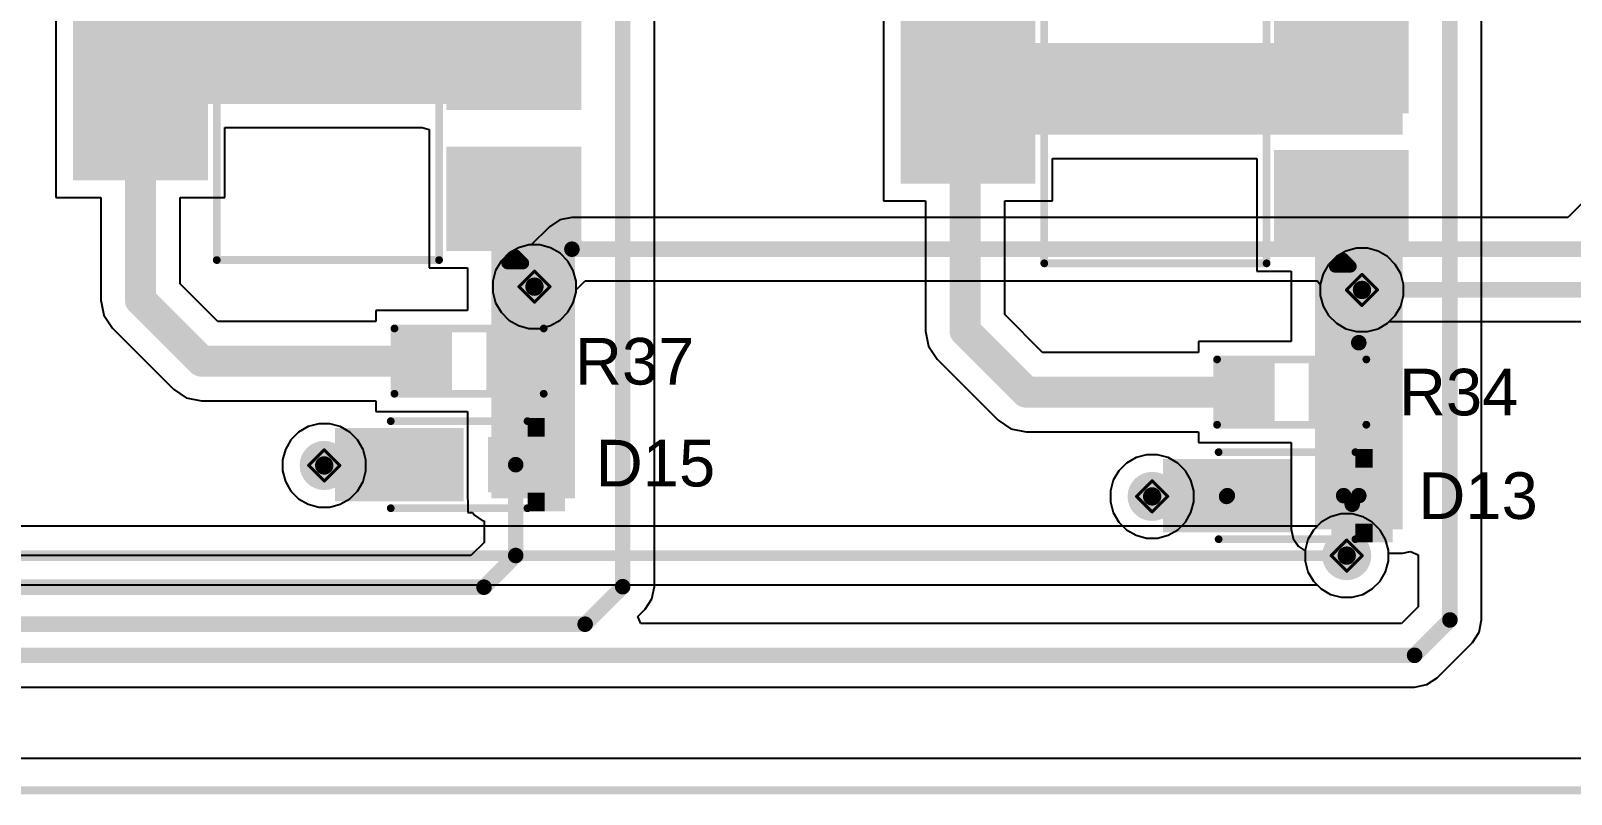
# Model space of a CAD drawing. Header units: inches. Extents: x -17.5 to 14.7, y -6.2 to 5.9.
# Drawn here: x 1.29 to 2.281, y -0.183 to 0.308 of the extents above; entities that cross this region are included whole.
import ezdxf

# ---------------------------------------------------------------- set-up
doc = ezdxf.new("R2010")
doc.units = ezdxf.units.IN
doc.header["$MEASUREMENT"] = 0
for name, color, linetype in [('Board Outline', 216, 'Continuous'), ('Bottom Layer', 5, 'Continuous'), ('Bottom Solder', 6, 'Continuous'), ('Drill Drawing', 1, 'Continuous'), ('Ground Layer', 76, 'Continuous'), ('Power Layer', 16, 'Continuous'), ('Top Layer', 1, 'Continuous'), ('Top Overlay', 2, 'Continuous'), ('Top Paste', 8, 'Continuous'), ('Top Solder', 216, 'Continuous'), ('Via Holes', 16, 'Continuous')]:
    doc.layers.add(name, color=color, linetype=linetype)
doc.styles.add('Arial', font='', dxfattribs={"height": 0.2})
doc.styles.get('Arial').set_extended_font_data('Arial')

# ---------------------------------------------------------------- blocks, each defined once
blk = doc.blocks.new('SOT__223_70')
at = {"layer": 'Top Layer'}
for points in [[(-0.0748, 0.15945), (0.0748, 0.15945), (0.0748, 0.08071), (-0.0748, 0.08071)], [(-0.12008, -0.08071), (-0.06102, -0.08071), (-0.06102, -0.15945), (-0.12008, -0.15945)], [(-0.02953, -0.08071), (0.02953, -0.08071), (0.02953, -0.15945), (-0.02953, -0.15945)], [(0.06102, -0.08071), (0.12008, -0.08071), (0.12008, -0.15945), (0.06102, -0.15945)]]:
    blk.add_hatch(color=1, dxfattribs=at).paths.add_polyline_path(points)
at = {"layer": 'Top Paste'}
for points in [[(-0.0748, 0.15945), (0.0748, 0.15945), (0.0748, 0.08071), (-0.0748, 0.08071)], [(-0.12008, -0.08071), (-0.06102, -0.08071), (-0.06102, -0.15945), (-0.12008, -0.15945)], [(-0.02953, -0.08071), (0.02953, -0.08071), (0.02953, -0.15945), (-0.02953, -0.15945)], [(0.06102, -0.08071), (0.12008, -0.08071), (0.12008, -0.15945), (0.06102, -0.15945)]]:
    blk.add_hatch(color=8, dxfattribs=at).paths.add_polyline_path(points)
at = {"layer": 'Top Solder'}
for points in [[(-0.0788, 0.16345), (0.0788, 0.16345), (0.0788, 0.07671), (-0.0788, 0.07671)], [(-0.12408, -0.07671), (-0.05702, -0.07671), (-0.05702, -0.16345), (-0.12408, -0.16345)], [(-0.03353, -0.07671), (0.03353, -0.07671), (0.03353, -0.16345), (-0.03353, -0.16345)], [(0.05702, -0.07671), (0.12408, -0.07671), (0.12408, -0.16345), (0.05702, -0.16345)]]:
    blk.add_hatch(color=216, dxfattribs=at).paths.add_polyline_path(points)
at = {"layer": 'Top Overlay'}
for points in [[(-0.13, 0.071, 0.005, 0.005, 0), (-0.13, -0.072, 0.005, 0.005, 0)], [(-0.13, 0.071, 0.005, 0.005, 0), (0.13, 0.071, 0.005, 0.005, 0)], [(0.13, 0.071, 0.005, 0.005, 0), (0.13, -0.072, 0.005, 0.005, 0)], [(-0.13, -0.072, 0.005, 0.005, 0), (0.13, -0.072, 0.005, 0.005, 0)], [(-0.132, -0.116, 0.00787, 0.00787, 0), (-0.132, -0.126, 0.00787, 0.00787, 0)], [(-0.132, -0.116, 0.00787, 0.00787, 0), (-0.127, -0.121, 0.00787, 0.00787, 0)], [(-0.127, -0.121, 0.00787, 0.00787, 0), (-0.132, -0.126, 0.00787, 0.00787, 0)]]:
    blk.add_lwpolyline(points, format="xyseb", dxfattribs=at)
for points in [[(-0.13125, 0.071, 0.0025, 0.0025, 1), (-0.12875, 0.071, 0.0025, 0.0025, 1)], [(-0.13125, 0.071, 0.0025, 0.0025, 1), (-0.12875, 0.071, 0.0025, 0.0025, 1)], [(0.12875, 0.071, 0.0025, 0.0025, 1), (0.13125, 0.071, 0.0025, 0.0025, 1)], [(0.12875, 0.071, 0.0025, 0.0025, 1), (0.13125, 0.071, 0.0025, 0.0025, 1)], [(-0.13125, -0.072, 0.0025, 0.0025, 1), (-0.12875, -0.072, 0.0025, 0.0025, 1)], [(-0.13125, -0.072, 0.0025, 0.0025, 1), (-0.12875, -0.072, 0.0025, 0.0025, 1)], [(0.12875, -0.072, 0.0025, 0.0025, 1), (0.13125, -0.072, 0.0025, 0.0025, 1)], [(0.12875, -0.072, 0.0025, 0.0025, 1), (0.13125, -0.072, 0.0025, 0.0025, 1)], [(-0.13397, -0.116, 0.00394, 0.00394, 1), (-0.13003, -0.116, 0.00394, 0.00394, 1)], [(-0.13397, -0.116, 0.00394, 0.00394, 1), (-0.13003, -0.116, 0.00394, 0.00394, 1)], [(-0.12897, -0.121, 0.00394, 0.00394, 1), (-0.12503, -0.121, 0.00394, 0.00394, 1)], [(-0.12897, -0.121, 0.00394, 0.00394, 1), (-0.12503, -0.121, 0.00394, 0.00394, 1)], [(-0.13397, -0.126, 0.00394, 0.00394, 1), (-0.13003, -0.126, 0.00394, 0.00394, 1)], [(-0.13397, -0.126, 0.00394, 0.00394, 1), (-0.13003, -0.126, 0.00394, 0.00394, 1)]]:
    blk.add_lwpolyline(points, format="xyseb", close=True, dxfattribs=at)
blk = doc.blocks.new('SOT__223_73')
at = {"layer": 'Top Layer'}
for points in [[(-0.0748, 0.15945), (0.0748, 0.15945), (0.0748, 0.08071), (-0.0748, 0.08071)], [(-0.12008, -0.08071), (-0.06102, -0.08071), (-0.06102, -0.15945), (-0.12008, -0.15945)], [(-0.02953, -0.08071), (0.02953, -0.08071), (0.02953, -0.15945), (-0.02953, -0.15945)], [(0.06102, -0.08071), (0.12008, -0.08071), (0.12008, -0.15945), (0.06102, -0.15945)]]:
    blk.add_hatch(color=1, dxfattribs=at).paths.add_polyline_path(points)
at = {"layer": 'Top Paste'}
for points in [[(-0.0748, 0.15945), (0.0748, 0.15945), (0.0748, 0.08071), (-0.0748, 0.08071)], [(-0.12008, -0.08071), (-0.06102, -0.08071), (-0.06102, -0.15945), (-0.12008, -0.15945)], [(-0.02953, -0.08071), (0.02953, -0.08071), (0.02953, -0.15945), (-0.02953, -0.15945)], [(0.06102, -0.08071), (0.12008, -0.08071), (0.12008, -0.15945), (0.06102, -0.15945)]]:
    blk.add_hatch(color=8, dxfattribs=at).paths.add_polyline_path(points)
at = {"layer": 'Top Solder'}
for points in [[(-0.0788, 0.16345), (0.0788, 0.16345), (0.0788, 0.07671), (-0.0788, 0.07671)], [(-0.12408, -0.07671), (-0.05702, -0.07671), (-0.05702, -0.16345), (-0.12408, -0.16345)], [(-0.03353, -0.07671), (0.03353, -0.07671), (0.03353, -0.16345), (-0.03353, -0.16345)], [(0.05702, -0.07671), (0.12408, -0.07671), (0.12408, -0.16345), (0.05702, -0.16345)]]:
    blk.add_hatch(color=216, dxfattribs=at).paths.add_polyline_path(points)
at = {"layer": 'Top Overlay'}
for points in [[(-0.13, 0.071, 0.005, 0.005, 0), (0.13, 0.071, 0.005, 0.005, 0)], [(-0.13, 0.071, 0.005, 0.005, 0), (-0.13, -0.072, 0.005, 0.005, 0)], [(0.13, 0.071, 0.005, 0.005, 0), (0.13, -0.072, 0.005, 0.005, 0)], [(-0.13, -0.072, 0.005, 0.005, 0), (0.13, -0.072, 0.005, 0.005, 0)], [(-0.132, -0.116, 0.00787, 0.00787, 0), (-0.127, -0.121, 0.00787, 0.00787, 0)], [(-0.132, -0.116, 0.00787, 0.00787, 0), (-0.132, -0.126, 0.00787, 0.00787, 0)], [(-0.127, -0.121, 0.00787, 0.00787, 0), (-0.132, -0.126, 0.00787, 0.00787, 0)]]:
    blk.add_lwpolyline(points, format="xyseb", dxfattribs=at)
for points in [[(-0.13125, 0.071, 0.0025, 0.0025, 1), (-0.12875, 0.071, 0.0025, 0.0025, 1)], [(-0.13125, 0.071, 0.0025, 0.0025, 1), (-0.12875, 0.071, 0.0025, 0.0025, 1)], [(0.12875, 0.071, 0.0025, 0.0025, 1), (0.13125, 0.071, 0.0025, 0.0025, 1)], [(0.12875, 0.071, 0.0025, 0.0025, 1), (0.13125, 0.071, 0.0025, 0.0025, 1)], [(-0.13125, -0.072, 0.0025, 0.0025, 1), (-0.12875, -0.072, 0.0025, 0.0025, 1)], [(-0.13125, -0.072, 0.0025, 0.0025, 1), (-0.12875, -0.072, 0.0025, 0.0025, 1)], [(0.12875, -0.072, 0.0025, 0.0025, 1), (0.13125, -0.072, 0.0025, 0.0025, 1)], [(0.12875, -0.072, 0.0025, 0.0025, 1), (0.13125, -0.072, 0.0025, 0.0025, 1)], [(-0.13397, -0.116, 0.00394, 0.00394, 1), (-0.13003, -0.116, 0.00394, 0.00394, 1)], [(-0.13397, -0.116, 0.00394, 0.00394, 1), (-0.13003, -0.116, 0.00394, 0.00394, 1)], [(-0.12897, -0.121, 0.00394, 0.00394, 1), (-0.12503, -0.121, 0.00394, 0.00394, 1)], [(-0.12897, -0.121, 0.00394, 0.00394, 1), (-0.12503, -0.121, 0.00394, 0.00394, 1)], [(-0.13397, -0.126, 0.00394, 0.00394, 1), (-0.13003, -0.126, 0.00394, 0.00394, 1)], [(-0.13397, -0.126, 0.00394, 0.00394, 1), (-0.13003, -0.126, 0.00394, 0.00394, 1)]]:
    blk.add_lwpolyline(points, format="xyseb", close=True, dxfattribs=at)
blk = doc.blocks.new('R___0603_95')
at = {"layer": 'Top Layer'}
for points in [[(-0.015, 0.0175), (-0.015, -0.0175), (-0.045, -0.0175), (-0.045, 0.0175)], [(0.045, 0.0175), (0.045, -0.0175), (0.015, -0.0175), (0.015, 0.0175)]]:
    blk.add_hatch(color=1, dxfattribs=at).paths.add_polyline_path(points)
at = {"layer": 'Top Paste'}
for points in [[(-0.015, 0.0175), (-0.015, -0.0175), (-0.045, -0.0175), (-0.045, 0.0175)], [(0.045, 0.0175), (0.045, -0.0175), (0.015, -0.0175), (0.015, 0.0175)]]:
    blk.add_hatch(color=8, dxfattribs=at).paths.add_polyline_path(points)
at = {"layer": 'Top Solder'}
for points in [[(-0.011, 0.0215), (-0.011, -0.0215), (-0.049, -0.0215), (-0.049, 0.0215)], [(0.049, 0.0215), (0.049, -0.0215), (0.011, -0.0215), (0.011, 0.0215)]]:
    blk.add_hatch(color=216, dxfattribs=at).paths.add_polyline_path(points)
at = {"layer": 'Top Overlay'}
for points in [[(-0.048, 0.021, 0.005, 0.005, 0), (0.048, 0.021, 0.005, 0.005, 0)], [(-0.048, -0.021, 0.005, 0.005, 0), (-0.048, 0.021, 0.005, 0.005, 0)], [(0.048, -0.021, 0.005, 0.005, 0), (0.048, 0.021, 0.005, 0.005, 0)], [(-0.048, -0.021, 0.005, 0.005, 0), (0.048, -0.021, 0.005, 0.005, 0)]]:
    blk.add_lwpolyline(points, format="xyseb", dxfattribs=at)
for points in [[(-0.04925, 0.021, 0.0025, 0.0025, 1), (-0.04675, 0.021, 0.0025, 0.0025, 1)], [(-0.04925, 0.021, 0.0025, 0.0025, 1), (-0.04675, 0.021, 0.0025, 0.0025, 1)], [(0.04675, 0.021, 0.0025, 0.0025, 1), (0.04925, 0.021, 0.0025, 0.0025, 1)], [(0.04675, 0.021, 0.0025, 0.0025, 1), (0.04925, 0.021, 0.0025, 0.0025, 1)], [(-0.04925, -0.021, 0.0025, 0.0025, 1), (-0.04675, -0.021, 0.0025, 0.0025, 1)], [(-0.04925, -0.021, 0.0025, 0.0025, 1), (-0.04675, -0.021, 0.0025, 0.0025, 1)], [(0.04675, -0.021, 0.0025, 0.0025, 1), (0.04925, -0.021, 0.0025, 0.0025, 1)], [(0.04675, -0.021, 0.0025, 0.0025, 1), (0.04925, -0.021, 0.0025, 0.0025, 1)]]:
    blk.add_lwpolyline(points, format="xyseb", close=True, dxfattribs=at)
blk = doc.blocks.new('R___0603_97')
at = {"layer": 'Top Layer'}
for points in [[(-0.015, 0.0175), (-0.015, -0.0175), (-0.045, -0.0175), (-0.045, 0.0175)], [(0.045, 0.0175), (0.045, -0.0175), (0.015, -0.0175), (0.015, 0.0175)]]:
    blk.add_hatch(color=1, dxfattribs=at).paths.add_polyline_path(points)
at = {"layer": 'Top Paste'}
for points in [[(-0.015, 0.0175), (-0.015, -0.0175), (-0.045, -0.0175), (-0.045, 0.0175)], [(0.045, 0.0175), (0.045, -0.0175), (0.015, -0.0175), (0.015, 0.0175)]]:
    blk.add_hatch(color=8, dxfattribs=at).paths.add_polyline_path(points)
at = {"layer": 'Top Solder'}
for points in [[(-0.011, 0.0215), (-0.011, -0.0215), (-0.049, -0.0215), (-0.049, 0.0215)], [(0.049, 0.0215), (0.049, -0.0215), (0.011, -0.0215), (0.011, 0.0215)]]:
    blk.add_hatch(color=216, dxfattribs=at).paths.add_polyline_path(points)
at = {"layer": 'Top Overlay'}
for points in [[(-0.048, -0.021, 0.005, 0.005, 0), (-0.048, 0.021, 0.005, 0.005, 0)], [(-0.048, 0.021, 0.005, 0.005, 0), (0.048, 0.021, 0.005, 0.005, 0)], [(0.048, -0.021, 0.005, 0.005, 0), (0.048, 0.021, 0.005, 0.005, 0)], [(-0.048, -0.021, 0.005, 0.005, 0), (0.048, -0.021, 0.005, 0.005, 0)]]:
    blk.add_lwpolyline(points, format="xyseb", dxfattribs=at)
for points in [[(-0.04925, 0.021, 0.0025, 0.0025, 1), (-0.04675, 0.021, 0.0025, 0.0025, 1)], [(-0.04925, 0.021, 0.0025, 0.0025, 1), (-0.04675, 0.021, 0.0025, 0.0025, 1)], [(0.04675, 0.021, 0.0025, 0.0025, 1), (0.04925, 0.021, 0.0025, 0.0025, 1)], [(0.04675, 0.021, 0.0025, 0.0025, 1), (0.04925, 0.021, 0.0025, 0.0025, 1)], [(-0.04925, -0.021, 0.0025, 0.0025, 1), (-0.04675, -0.021, 0.0025, 0.0025, 1)], [(-0.04925, -0.021, 0.0025, 0.0025, 1), (-0.04675, -0.021, 0.0025, 0.0025, 1)], [(0.04675, -0.021, 0.0025, 0.0025, 1), (0.04925, -0.021, 0.0025, 0.0025, 1)], [(0.04675, -0.021, 0.0025, 0.0025, 1), (0.04925, -0.021, 0.0025, 0.0025, 1)]]:
    blk.add_lwpolyline(points, format="xyseb", close=True, dxfattribs=at)
blk = doc.blocks.new('M____SMP_152')
at = {"layer": 'Top Layer'}
for points in [[(-0.07677, 0.02165), (0.00197, 0.02165), (0.00197, -0.02165), (-0.07677, -0.02165)], [(0.02165, 0.01575), (0.05315, 0.01575), (0.05315, -0.01575), (0.02165, -0.01575)]]:
    blk.add_hatch(color=1, dxfattribs=at).paths.add_polyline_path(points)
at = {"layer": 'Top Overlay'}
for points in [[(0.045, 0.018), (0.056, 0.018), (0.056, 0.03), (0.045, 0.03)], [(0.069, 0.03), (0.055, 0.03), (0.055, -0.03), (0.069, -0.03)], [(0.045, -0.03), (0.056, -0.03), (0.056, -0.018), (0.045, -0.018)]]:
    blk.add_hatch(color=2, dxfattribs=at).paths.add_polyline_path(points)
at = {"layer": 'Top Paste'}
for points in [[(-0.07677, 0.02165), (0.00197, 0.02165), (0.00197, -0.02165), (-0.07677, -0.02165)], [(0.02165, 0.01575), (0.05315, 0.01575), (0.05315, -0.01575), (0.02165, -0.01575)]]:
    blk.add_hatch(color=8, dxfattribs=at).paths.add_polyline_path(points)
at = {"layer": 'Top Solder'}
for points in [[(-0.07877, 0.02365), (0.00397, 0.02365), (0.00397, -0.02365), (-0.07877, -0.02365)], [(0.01965, 0.01775), (0.05515, 0.01775), (0.05515, -0.01775), (0.01965, -0.01775)]]:
    blk.add_hatch(color=216, dxfattribs=at).paths.add_polyline_path(points)
at = {"layer": 'Top Overlay'}
for points in [[(-0.043, 0.028, 0.005, 0.005, 0), (0.045, 0.028, 0.005, 0.005, 0)], [(-0.043, -0.028, 0.005, 0.005, 0), (0.045, -0.028, 0.005, 0.005, 0)]]:
    blk.add_lwpolyline(points, format="xyseb", dxfattribs=at)
for points in [[(-0.04425, 0.028, 0.0025, 0.0025, 1), (-0.04175, 0.028, 0.0025, 0.0025, 1)], [(0.04375, 0.028, 0.0025, 0.0025, 1), (0.04625, 0.028, 0.0025, 0.0025, 1)], [(-0.04425, -0.028, 0.0025, 0.0025, 1), (-0.04175, -0.028, 0.0025, 0.0025, 1)], [(0.04375, -0.028, 0.0025, 0.0025, 1), (0.04625, -0.028, 0.0025, 0.0025, 1)]]:
    blk.add_lwpolyline(points, format="xyseb", close=True, dxfattribs=at)
blk = doc.blocks.new('M____SMP_154')
at = {"layer": 'Top Layer'}
for points in [[(-0.07677, 0.02165), (0.00197, 0.02165), (0.00197, -0.02165), (-0.07677, -0.02165)], [(0.02165, 0.01575), (0.05315, 0.01575), (0.05315, -0.01575), (0.02165, -0.01575)]]:
    blk.add_hatch(color=1, dxfattribs=at).paths.add_polyline_path(points)
at = {"layer": 'Top Overlay'}
for points in [[(0.045, 0.018), (0.056, 0.018), (0.056, 0.03), (0.045, 0.03)], [(0.069, 0.03), (0.055, 0.03), (0.055, -0.03), (0.069, -0.03)], [(0.045, -0.03), (0.056, -0.03), (0.056, -0.018), (0.045, -0.018)]]:
    blk.add_hatch(color=2, dxfattribs=at).paths.add_polyline_path(points)
at = {"layer": 'Top Paste'}
for points in [[(-0.07677, 0.02165), (0.00197, 0.02165), (0.00197, -0.02165), (-0.07677, -0.02165)], [(0.02165, 0.01575), (0.05315, 0.01575), (0.05315, -0.01575), (0.02165, -0.01575)]]:
    blk.add_hatch(color=8, dxfattribs=at).paths.add_polyline_path(points)
at = {"layer": 'Top Solder'}
for points in [[(-0.07877, 0.02365), (0.00397, 0.02365), (0.00397, -0.02365), (-0.07877, -0.02365)], [(0.01965, 0.01775), (0.05515, 0.01775), (0.05515, -0.01775), (0.01965, -0.01775)]]:
    blk.add_hatch(color=216, dxfattribs=at).paths.add_polyline_path(points)
at = {"layer": 'Top Overlay'}
for points in [[(-0.043, 0.028, 0.005, 0.005, 0), (0.045, 0.028, 0.005, 0.005, 0)], [(-0.043, -0.028, 0.005, 0.005, 0), (0.045, -0.028, 0.005, 0.005, 0)]]:
    blk.add_lwpolyline(points, format="xyseb", dxfattribs=at)
for points in [[(-0.04425, 0.028, 0.0025, 0.0025, 1), (-0.04175, 0.028, 0.0025, 0.0025, 1)], [(0.04375, 0.028, 0.0025, 0.0025, 1), (0.04625, 0.028, 0.0025, 0.0025, 1)], [(-0.04425, -0.028, 0.0025, 0.0025, 1), (-0.04175, -0.028, 0.0025, 0.0025, 1)], [(0.04375, -0.028, 0.0025, 0.0025, 1), (0.04625, -0.028, 0.0025, 0.0025, 1)]]:
    blk.add_lwpolyline(points, format="xyseb", close=True, dxfattribs=at)

msp = doc.modelspace()

# ---------------------------------------------------------------- hatches: boundary and pattern name
at = {"layer": 'Bottom Layer'}
h = msp.add_hatch(color=5, dxfattribs=at)
edge = h.paths.add_edge_path()
edge.add_arc((1.614, 0.143), 0.01181, 0, 360)
h = msp.add_hatch(color=5, dxfattribs=at)
edge = h.paths.add_edge_path()
edge.add_arc((2.14627, 0.14089), 0.01181, 0, 360)
h = msp.add_hatch(color=5, dxfattribs=at)
edge = h.paths.add_edge_path()
edge.add_arc((1.47876, 0.028), 0.01181, 0, 360)
h = msp.add_hatch(color=5, dxfattribs=at)
edge = h.paths.add_edge_path()
edge.add_arc((2.01131, 0.00808), 0.01181, 0, 360)
h = msp.add_hatch(color=5, dxfattribs=at)
edge = h.paths.add_edge_path()
edge.add_arc((2.13647, -0.03), 0.01181, 0, 360)
at = {"layer": 'Bottom Solder'}
h = msp.add_hatch(color=6, dxfattribs=at)
edge = h.paths.add_edge_path()
edge.add_arc((1.614, 0.143), 0.01581, 0, 360)
h = msp.add_hatch(color=6, dxfattribs=at)
edge = h.paths.add_edge_path()
edge.add_arc((2.14627, 0.14089), 0.01581, 0, 360)
h = msp.add_hatch(color=6, dxfattribs=at)
edge = h.paths.add_edge_path()
edge.add_arc((1.47876, 0.028), 0.01581, 0, 360)
h = msp.add_hatch(color=6, dxfattribs=at)
edge = h.paths.add_edge_path()
edge.add_arc((2.01131, 0.00808), 0.01581, 0, 360)
h = msp.add_hatch(color=6, dxfattribs=at)
edge = h.paths.add_edge_path()
edge.add_arc((2.13647, -0.03), 0.01581, 0, 360)
at = {"layer": 'Ground Layer'}
h = msp.add_hatch(color=76, dxfattribs=at)
edge = h.paths.add_edge_path()
edge.add_arc((1.614, 0.143), 0.01181, 0, 360)
h = msp.add_hatch(color=76, dxfattribs=at)
edge = h.paths.add_edge_path()
edge.add_arc((2.14627, 0.14089), 0.01181, 0, 360)
h = msp.add_hatch(color=76, dxfattribs=at)
edge = h.paths.add_edge_path()
edge.add_arc((1.47876, 0.028), 0.01181, 0, 360)
h = msp.add_hatch(color=76, dxfattribs=at)
edge = h.paths.add_edge_path()
edge.add_arc((2.01131, 0.00808), 0.01181, 0, 360)
h = msp.add_hatch(color=76, dxfattribs=at)
edge = h.paths.add_edge_path()
edge.add_arc((2.13647, -0.03), 0.01181, 0, 360)
at = {"layer": 'Power Layer'}
h = msp.add_hatch(color=16, dxfattribs=at)
edge = h.paths.add_edge_path()
edge.add_arc((1.614, 0.143), 0.01181, 0, 360)
h = msp.add_hatch(color=16, dxfattribs=at)
edge = h.paths.add_edge_path()
edge.add_arc((2.14627, 0.14089), 0.01181, 0, 360)
h = msp.add_hatch(color=16, dxfattribs=at)
edge = h.paths.add_edge_path()
edge.add_arc((1.47876, 0.028), 0.01181, 0, 360)
h = msp.add_hatch(color=16, dxfattribs=at)
edge = h.paths.add_edge_path()
edge.add_arc((2.01131, 0.00808), 0.01181, 0, 360)
h = msp.add_hatch(color=16, dxfattribs=at)
edge = h.paths.add_edge_path()
edge.add_arc((2.13647, -0.03), 0.01181, 0, 360)
at = {"layer": 'Top Layer'}
for points in [[(1.36057, 0.26058), (1.6401, 0.26058), (1.6401, 0.31964), (1.36057, 0.31964)], [(1.89099, 0.24066), (2.17237, 0.24066), (2.17237, 0.29972), (1.89099, 0.29972)], [(1.58619, 0.00682), (1.6401, 0.00682), (1.6401, 0.22908), (1.58619, 0.22908)], [(2.11607, -0.01309), (2.17237, -0.01309), (2.17237, 0.22698), (2.11607, 0.22698)], [(1.52714, 0.0162), (1.52714, 0.0398), (1.47876, 0.0398), (1.47876, 0.0162)], [(2.06107, -0.00371), (2.06107, 0.01989), (2.0127, 0.01989), (2.0127, -0.00371)]]:
    msp.add_hatch(color=1, dxfattribs=at).paths.add_polyline_path(points)
h = msp.add_hatch(color=1, dxfattribs=at)
edge = h.paths.add_edge_path()
edge.add_arc((1.614, 0.143), 0.01181, 0, 360)
h = msp.add_hatch(color=1, dxfattribs=at)
edge = h.paths.add_edge_path()
edge.add_arc((2.14627, 0.14089), 0.01181, 0, 360)
h = msp.add_hatch(color=1, dxfattribs=at)
edge = h.paths.add_edge_path()
edge.add_arc((1.47876, 0.028), 0.01181, 0, 360)
h = msp.add_hatch(color=1, dxfattribs=at)
edge = h.paths.add_edge_path()
edge.add_arc((2.01131, 0.00808), 0.01181, 0, 360)
h = msp.add_hatch(color=1, dxfattribs=at)
edge = h.paths.add_edge_path()
edge.add_arc((2.13647, -0.03), 0.01181, 0, 360)
at = {"layer": 'Top Solder'}
h = msp.add_hatch(color=216, dxfattribs=at)
edge = h.paths.add_edge_path()
edge.add_arc((1.614, 0.143), 0.01581, 0, 360)
h = msp.add_hatch(color=216, dxfattribs=at)
edge = h.paths.add_edge_path()
edge.add_arc((2.14627, 0.14089), 0.01581, 0, 360)
h = msp.add_hatch(color=216, dxfattribs=at)
edge = h.paths.add_edge_path()
edge.add_arc((1.47876, 0.028), 0.01581, 0, 360)
h = msp.add_hatch(color=216, dxfattribs=at)
edge = h.paths.add_edge_path()
edge.add_arc((2.01131, 0.00808), 0.01581, 0, 360)
h = msp.add_hatch(color=216, dxfattribs=at)
edge = h.paths.add_edge_path()
edge.add_arc((2.13647, -0.03), 0.01581, 0, 360)
at = {"layer": 'Via Holes'}
h = msp.add_hatch(color=7, dxfattribs=at)
edge = h.paths.add_edge_path()
edge.add_arc((1.614, 0.143), 0.00591, 0, 360)
h = msp.add_hatch(color=7, dxfattribs=at)
edge = h.paths.add_edge_path()
edge.add_arc((2.14627, 0.14089), 0.00591, 0, 360)
h = msp.add_hatch(color=7, dxfattribs=at)
edge = h.paths.add_edge_path()
edge.add_arc((1.47876, 0.028), 0.00591, 0, 360)
h = msp.add_hatch(color=7, dxfattribs=at)
edge = h.paths.add_edge_path()
edge.add_arc((2.01131, 0.00808), 0.00591, 0, 360)
h = msp.add_hatch(color=7, dxfattribs=at)
edge = h.paths.add_edge_path()
edge.add_arc((2.13647, -0.03), 0.00591, 0, 360)

# ---------------------------------------------------------------- linework, layer by layer
at = {"layer": 'Board Outline'}
msp.add_lwpolyline([(-0.95851, -0.18095, 0.005, 0.005, 0), (3.56905, -0.18095, 0.005, 0.005, 0)], format="xyseb", dxfattribs=at)
at = {"layer": 'Bottom Layer'}
for p, q in [((2.28961, 0.19845), (2.27865, 0.18748)), ((1.62367, 0.18151), (1.61197, 0.16981)), ((1.63029, 0.18593), (1.62367, 0.18151)), ((1.62367, 0.18151), (1.62367, 0.18151)), ((1.63809, 0.18748), (1.63029, 0.18593)), ((2.27865, 0.18748), (1.63809, 0.18748)), ((1.63809, 0.18748), (1.63809, 0.18748)), ((1.61047, 0.16981), (1.60365, 0.16798)), ((1.61197, 0.16981), (1.61047, 0.16981)), ((1.59255, 0.15946), (1.58902, 0.15335)), ((1.59754, 0.16445), (1.59255, 0.15946)), ((1.60365, 0.16798), (1.59754, 0.16445)), ((1.58902, 0.15335), (1.58719, 0.14653)), ((1.58719, 0.14653), (1.58719, 0.13947)), ((1.58719, 0.13947), (1.58902, 0.13265)), ((1.63898, 0.13265), (1.64081, 0.13947)), ((1.64081, 0.14097), (1.64654, 0.1467)), ((1.64081, 0.13947), (1.64081, 0.14097)), ((1.64654, 0.1467), (2.11771, 0.1467)), ((2.11771, 0.1467), (2.11946, 0.14442)), ((2.11946, 0.14442), (2.11946, 0.13736)), ((1.58902, 0.13265), (1.59255, 0.12654)), ((1.63545, 0.12654), (1.63898, 0.13265)), ((2.11946, 0.13736), (2.12129, 0.13054)), ((2.12129, 0.13054), (2.12482, 0.12443)), ((1.59255, 0.12654), (1.59754, 0.12155)), ((1.59754, 0.12155), (1.60365, 0.11802)), ((1.62435, 0.11802), (1.63046, 0.12155)), ((1.63046, 0.12155), (1.63545, 0.12654)), ((2.12482, 0.12443), (2.12981, 0.11944)), ((2.12981, 0.11944), (2.13592, 0.11591)), ((2.15662, 0.11591), (2.16273, 0.11944)), ((2.16273, 0.11944), (2.1638, 0.1205)), ((2.1638, 0.1205), (2.29215, 0.1205)), ((1.60365, 0.11802), (1.61047, 0.11619)), ((1.61047, 0.11619), (1.61753, 0.11619)), ((1.61753, 0.11619), (1.62435, 0.11802)), ((2.13592, 0.11591), (2.14274, 0.11408)), ((2.14274, 0.11408), (2.1498, 0.11408)), ((2.1498, 0.11408), (2.15662, 0.11591)), ((2.12001, -0.00855), (2.11742, -0.01114)), ((2.12612, -0.00502), (2.12001, -0.00855)), ((2.13294, -0.00319), (2.12612, -0.00502)), ((2.14, -0.00319), (2.13294, -0.00319)), ((2.14682, -0.00502), (2.14, -0.00319)), ((2.15293, -0.00855), (2.14682, -0.00502)), ((2.15792, -0.01354), (2.15293, -0.00855)), ((2.11742, -0.01114), (0.31436, -0.01114)), ((2.16145, -0.01965), (2.15792, -0.01354)), ((2.16328, -0.02647), (2.16145, -0.01965)), ((2.16328, -0.03353), (2.16328, -0.02647)), ((2.16145, -0.04035), (2.16328, -0.03353)), ((0.63897, -0.04886), (2.11742, -0.04886)), ((2.11742, -0.04886), (2.12001, -0.05145)), ((2.15293, -0.05145), (2.15792, -0.04646)), ((2.15792, -0.04646), (2.16145, -0.04035)), ((2.12001, -0.05145), (2.12612, -0.05498)), ((2.12612, -0.05498), (2.13294, -0.05681)), ((2.13294, -0.05681), (2.14, -0.05681)), ((2.14, -0.05681), (2.14682, -0.05498)), ((2.14682, -0.05498), (2.15293, -0.05145)), ((3.54866, -0.16056), (-0.93812, -0.16056))]:
    msp.add_line(p, q, dxfattribs=at)
for points in [[(1.614, 0.143, 0.01, 0.01, 0), (1.63809, 0.16709, 0.01, 0.01, 0)], [(1.63809, 0.16709, 0.01, 0.01, 0), (2.28709, 0.16709, 0.01, 0.01, 0)], [(2.14627, 0.14089, 0.01, 0.01, 0), (2.29215, 0.14089, 0.01, 0.01, 0)], [(0.30654, -0.03, 0.007, 0.007, 0), (2.13647, -0.03, 0.007, 0.007, 0)]]:
    msp.add_lwpolyline(points, format="xyseb", dxfattribs=at)
for points in [[(1.63559, 0.16709, 0.005, 0.005, 1), (1.64059, 0.16709, 0.005, 0.005, 1)], [(1.63559, 0.16709, 0.005, 0.005, 1), (1.64059, 0.16709, 0.005, 0.005, 1)], [(1.6115, 0.143, 0.005, 0.005, 1), (1.6165, 0.143, 0.005, 0.005, 1)], [(2.14377, 0.14089, 0.005, 0.005, 1), (2.14877, 0.14089, 0.005, 0.005, 1)], [(2.13472, -0.03, 0.0035, 0.0035, 1), (2.13822, -0.03, 0.0035, 0.0035, 1)]]:
    msp.add_lwpolyline(points, format="xyseb", close=True, dxfattribs=at)
at = {"layer": 'Drill Drawing'}
for points in [[(1.604, 0.143, 0.002, 0.002, 0), (1.614, 0.153, 0.002, 0.002, 0)], [(1.614, 0.153, 0.002, 0.002, 0), (1.624, 0.143, 0.002, 0.002, 0)], [(2.13627, 0.14089, 0.002, 0.002, 0), (2.14627, 0.15089, 0.002, 0.002, 0)], [(2.14627, 0.15089, 0.002, 0.002, 0), (2.15627, 0.14089, 0.002, 0.002, 0)], [(1.604, 0.143, 0.002, 0.002, 0), (1.614, 0.133, 0.002, 0.002, 0)], [(1.614, 0.133, 0.002, 0.002, 0), (1.624, 0.143, 0.002, 0.002, 0)], [(2.13627, 0.14089, 0.002, 0.002, 0), (2.14627, 0.13089, 0.002, 0.002, 0)], [(2.14627, 0.13089, 0.002, 0.002, 0), (2.15627, 0.14089, 0.002, 0.002, 0)], [(1.46876, 0.028, 0.002, 0.002, 0), (1.47876, 0.038, 0.002, 0.002, 0)], [(1.47876, 0.038, 0.002, 0.002, 0), (1.48876, 0.028, 0.002, 0.002, 0)], [(1.46876, 0.028, 0.002, 0.002, 0), (1.47876, 0.018, 0.002, 0.002, 0)], [(1.47876, 0.018, 0.002, 0.002, 0), (1.48876, 0.028, 0.002, 0.002, 0)], [(2.00131, 0.00808, 0.002, 0.002, 0), (2.01131, 0.01808, 0.002, 0.002, 0)], [(2.01131, 0.01808, 0.002, 0.002, 0), (2.02131, 0.00808, 0.002, 0.002, 0)], [(2.00131, 0.00808, 0.002, 0.002, 0), (2.01131, -0.00192, 0.002, 0.002, 0)], [(2.01131, -0.00192, 0.002, 0.002, 0), (2.02131, 0.00808, 0.002, 0.002, 0)], [(2.12647, -0.03, 0.002, 0.002, 0), (2.13647, -0.02, 0.002, 0.002, 0)], [(2.13647, -0.02, 0.002, 0.002, 0), (2.14647, -0.03, 0.002, 0.002, 0)], [(2.12647, -0.03, 0.002, 0.002, 0), (2.13647, -0.04, 0.002, 0.002, 0)], [(2.13647, -0.04, 0.002, 0.002, 0), (2.14647, -0.03, 0.002, 0.002, 0)]]:
    msp.add_lwpolyline(points, format="xyseb", dxfattribs=at)
for points in [[(1.6135, 0.153, 0.001, 0.001, 1), (1.6145, 0.153, 0.001, 0.001, 1)], [(1.6135, 0.153, 0.001, 0.001, 1), (1.6145, 0.153, 0.001, 0.001, 1)], [(2.14577, 0.15089, 0.001, 0.001, 1), (2.14677, 0.15089, 0.001, 0.001, 1)], [(2.14577, 0.15089, 0.001, 0.001, 1), (2.14677, 0.15089, 0.001, 0.001, 1)], [(1.6035, 0.143, 0.001, 0.001, 1), (1.6045, 0.143, 0.001, 0.001, 1)], [(1.6035, 0.143, 0.001, 0.001, 1), (1.6045, 0.143, 0.001, 0.001, 1)], [(1.6235, 0.143, 0.001, 0.001, 1), (1.6245, 0.143, 0.001, 0.001, 1)], [(1.6235, 0.143, 0.001, 0.001, 1), (1.6245, 0.143, 0.001, 0.001, 1)], [(2.13577, 0.14089, 0.001, 0.001, 1), (2.13677, 0.14089, 0.001, 0.001, 1)], [(2.13577, 0.14089, 0.001, 0.001, 1), (2.13677, 0.14089, 0.001, 0.001, 1)], [(2.15577, 0.14089, 0.001, 0.001, 1), (2.15677, 0.14089, 0.001, 0.001, 1)], [(2.15577, 0.14089, 0.001, 0.001, 1), (2.15677, 0.14089, 0.001, 0.001, 1)], [(1.6135, 0.133, 0.001, 0.001, 1), (1.6145, 0.133, 0.001, 0.001, 1)], [(1.6135, 0.133, 0.001, 0.001, 1), (1.6145, 0.133, 0.001, 0.001, 1)], [(2.14577, 0.13089, 0.001, 0.001, 1), (2.14677, 0.13089, 0.001, 0.001, 1)], [(2.14577, 0.13089, 0.001, 0.001, 1), (2.14677, 0.13089, 0.001, 0.001, 1)], [(1.47826, 0.038, 0.001, 0.001, 1), (1.47926, 0.038, 0.001, 0.001, 1)], [(1.47826, 0.038, 0.001, 0.001, 1), (1.47926, 0.038, 0.001, 0.001, 1)], [(1.46826, 0.028, 0.001, 0.001, 1), (1.46926, 0.028, 0.001, 0.001, 1)], [(1.46826, 0.028, 0.001, 0.001, 1), (1.46926, 0.028, 0.001, 0.001, 1)], [(1.48826, 0.028, 0.001, 0.001, 1), (1.48926, 0.028, 0.001, 0.001, 1)], [(1.48826, 0.028, 0.001, 0.001, 1), (1.48926, 0.028, 0.001, 0.001, 1)], [(1.47826, 0.018, 0.001, 0.001, 1), (1.47926, 0.018, 0.001, 0.001, 1)], [(1.47826, 0.018, 0.001, 0.001, 1), (1.47926, 0.018, 0.001, 0.001, 1)], [(2.01081, 0.01808, 0.001, 0.001, 1), (2.01181, 0.01808, 0.001, 0.001, 1)], [(2.01081, 0.01808, 0.001, 0.001, 1), (2.01181, 0.01808, 0.001, 0.001, 1)], [(2.00081, 0.00808, 0.001, 0.001, 1), (2.00181, 0.00808, 0.001, 0.001, 1)], [(2.00081, 0.00808, 0.001, 0.001, 1), (2.00181, 0.00808, 0.001, 0.001, 1)], [(2.02081, 0.00808, 0.001, 0.001, 1), (2.02181, 0.00808, 0.001, 0.001, 1)], [(2.02081, 0.00808, 0.001, 0.001, 1), (2.02181, 0.00808, 0.001, 0.001, 1)], [(2.01081, -0.00192, 0.001, 0.001, 1), (2.01181, -0.00192, 0.001, 0.001, 1)], [(2.01081, -0.00192, 0.001, 0.001, 1), (2.01181, -0.00192, 0.001, 0.001, 1)], [(2.13597, -0.02, 0.001, 0.001, 1), (2.13697, -0.02, 0.001, 0.001, 1)], [(2.13597, -0.02, 0.001, 0.001, 1), (2.13697, -0.02, 0.001, 0.001, 1)], [(2.12597, -0.03, 0.001, 0.001, 1), (2.12697, -0.03, 0.001, 0.001, 1)], [(2.12597, -0.03, 0.001, 0.001, 1), (2.12697, -0.03, 0.001, 0.001, 1)], [(2.14597, -0.03, 0.001, 0.001, 1), (2.14697, -0.03, 0.001, 0.001, 1)], [(2.14597, -0.03, 0.001, 0.001, 1), (2.14697, -0.03, 0.001, 0.001, 1)], [(2.13597, -0.04, 0.001, 0.001, 1), (2.13697, -0.04, 0.001, 0.001, 1)], [(2.13597, -0.04, 0.001, 0.001, 1), (2.13697, -0.04, 0.001, 0.001, 1)]]:
    msp.add_lwpolyline(points, format="xyseb", close=True, dxfattribs=at)
at = {"layer": 'Ground Layer'}
for p, q in [((1.61047, 0.16981), (1.60365, 0.16798)), ((1.61753, 0.16981), (1.61047, 0.16981)), ((1.62435, 0.16798), (1.61753, 0.16981)), ((1.59255, 0.15946), (1.58902, 0.15335)), ((1.59754, 0.16445), (1.59255, 0.15946)), ((1.60365, 0.16798), (1.59754, 0.16445)), ((1.63046, 0.16445), (1.62435, 0.16798)), ((1.63545, 0.15946), (1.63046, 0.16445)), ((1.63898, 0.15335), (1.63545, 0.15946)), ((2.12981, 0.16235), (2.12482, 0.15735)), ((2.13592, 0.16588), (2.12981, 0.16235)), ((2.14274, 0.1677), (2.13592, 0.16588)), ((2.1498, 0.1677), (2.14274, 0.1677)), ((2.15662, 0.16588), (2.1498, 0.1677)), ((2.16273, 0.16235), (2.15662, 0.16588)), ((2.16773, 0.15735), (2.16273, 0.16235)), ((1.58902, 0.15335), (1.58719, 0.14653)), ((1.64081, 0.14653), (1.63898, 0.15335)), ((2.12129, 0.15124), (2.11946, 0.14442)), ((2.12482, 0.15735), (2.12129, 0.15124)), ((2.17126, 0.15124), (2.16773, 0.15735)), ((2.17308, 0.14442), (2.17126, 0.15124)), ((1.58719, 0.14653), (1.58719, 0.13947)), ((1.58719, 0.13947), (1.58902, 0.13265)), ((1.63898, 0.13265), (1.64081, 0.13947)), ((1.64081, 0.13947), (1.64081, 0.14653)), ((2.11946, 0.14442), (2.11946, 0.13736)), ((2.17308, 0.13736), (2.17308, 0.14442)), ((1.58902, 0.13265), (1.59255, 0.12654)), ((1.63545, 0.12654), (1.63898, 0.13265)), ((2.11946, 0.13736), (2.12129, 0.13054)), ((2.12129, 0.13054), (2.12482, 0.12443)), ((2.16773, 0.12443), (2.17126, 0.13054)), ((2.17126, 0.13054), (2.17308, 0.13736)), ((1.59255, 0.12654), (1.59754, 0.12155)), ((1.59754, 0.12155), (1.60365, 0.11802)), ((1.62435, 0.11802), (1.63046, 0.12155)), ((1.63046, 0.12155), (1.63545, 0.12654)), ((2.12482, 0.12443), (2.12981, 0.11944)), ((2.12981, 0.11944), (2.13592, 0.11591)), ((2.15662, 0.11591), (2.16273, 0.11944)), ((2.16273, 0.11944), (2.16773, 0.12443)), ((1.60365, 0.11802), (1.61047, 0.11619)), ((1.61047, 0.11619), (1.61753, 0.11619)), ((1.61753, 0.11619), (1.62435, 0.11802)), ((2.13592, 0.11591), (2.14274, 0.11408)), ((2.14274, 0.11408), (2.1498, 0.11408)), ((2.1498, 0.11408), (2.15662, 0.11591)), ((2.12001, -0.00855), (2.11502, -0.01354)), ((2.12612, -0.00502), (2.12001, -0.00855)), ((2.13294, -0.00319), (2.12612, -0.00502)), ((2.14, -0.00319), (2.13294, -0.00319)), ((2.14682, -0.00502), (2.14, -0.00319)), ((2.15293, -0.00855), (2.14682, -0.00502)), ((2.15792, -0.01354), (2.15293, -0.00855)), ((2.11149, -0.01965), (2.10966, -0.02647)), ((2.11502, -0.01354), (2.11149, -0.01965)), ((2.16145, -0.01965), (2.15792, -0.01354)), ((2.16328, -0.02647), (2.16145, -0.01965)), ((2.10966, -0.02647), (2.10966, -0.03353)), ((2.16328, -0.03353), (2.16328, -0.02647)), ((2.10966, -0.03353), (2.11149, -0.04035)), ((2.16145, -0.04035), (2.16328, -0.03353)), ((2.11149, -0.04035), (2.11502, -0.04646)), ((2.11502, -0.04646), (2.12001, -0.05145)), ((2.15293, -0.05145), (2.15792, -0.04646)), ((2.15792, -0.04646), (2.16145, -0.04035)), ((2.12001, -0.05145), (2.12612, -0.05498)), ((2.12612, -0.05498), (2.13294, -0.05681)), ((2.13294, -0.05681), (2.14, -0.05681)), ((2.14, -0.05681), (2.14682, -0.05498)), ((2.14682, -0.05498), (2.15293, -0.05145)), ((3.54866, -0.16056), (-0.93812, -0.16056))]:
    msp.add_line(p, q, dxfattribs=at)
at = {"layer": 'Power Layer'}
for p, q in [((1.61047, 0.16981), (1.60365, 0.16798)), ((1.61753, 0.16981), (1.61047, 0.16981)), ((1.62435, 0.16798), (1.61753, 0.16981)), ((1.59255, 0.15946), (1.58902, 0.15335)), ((1.59754, 0.16445), (1.59255, 0.15946)), ((1.60365, 0.16798), (1.59754, 0.16445)), ((1.63046, 0.16445), (1.62435, 0.16798)), ((1.63545, 0.15946), (1.63046, 0.16445)), ((1.63898, 0.15335), (1.63545, 0.15946)), ((2.12981, 0.16235), (2.12482, 0.15735)), ((2.13592, 0.16588), (2.12981, 0.16235)), ((2.14274, 0.1677), (2.13592, 0.16588)), ((2.1498, 0.1677), (2.14274, 0.1677)), ((2.15662, 0.16588), (2.1498, 0.1677)), ((2.16273, 0.16235), (2.15662, 0.16588)), ((2.16773, 0.15735), (2.16273, 0.16235)), ((1.58902, 0.15335), (1.58719, 0.14653)), ((1.64081, 0.14653), (1.63898, 0.15335)), ((2.12129, 0.15124), (2.11946, 0.14442)), ((2.12482, 0.15735), (2.12129, 0.15124)), ((2.17126, 0.15124), (2.16773, 0.15735)), ((2.17308, 0.14442), (2.17126, 0.15124)), ((1.58719, 0.14653), (1.58719, 0.13947)), ((1.58719, 0.13947), (1.58902, 0.13265)), ((1.63898, 0.13265), (1.64081, 0.13947)), ((1.64081, 0.13947), (1.64081, 0.14653)), ((2.11946, 0.14442), (2.11946, 0.13736)), ((2.17308, 0.13736), (2.17308, 0.14442)), ((1.58902, 0.13265), (1.59255, 0.12654)), ((1.63545, 0.12654), (1.63898, 0.13265)), ((2.11946, 0.13736), (2.12129, 0.13054)), ((2.12129, 0.13054), (2.12482, 0.12443)), ((2.16773, 0.12443), (2.17126, 0.13054)), ((2.17126, 0.13054), (2.17308, 0.13736)), ((1.59255, 0.12654), (1.59754, 0.12155)), ((1.59754, 0.12155), (1.60365, 0.11802)), ((1.62435, 0.11802), (1.63046, 0.12155)), ((1.63046, 0.12155), (1.63545, 0.12654)), ((2.12482, 0.12443), (2.12981, 0.11944)), ((2.12981, 0.11944), (2.13592, 0.11591)), ((2.15662, 0.11591), (2.16273, 0.11944)), ((2.16273, 0.11944), (2.16773, 0.12443)), ((1.60365, 0.11802), (1.61047, 0.11619)), ((1.61047, 0.11619), (1.61753, 0.11619)), ((1.61753, 0.11619), (1.62435, 0.11802)), ((2.13592, 0.11591), (2.14274, 0.11408)), ((2.14274, 0.11408), (2.1498, 0.11408)), ((2.1498, 0.11408), (2.15662, 0.11591)), ((1.46842, 0.05298), (1.4623, 0.04945)), ((1.47523, 0.05481), (1.46842, 0.05298)), ((1.48229, 0.05481), (1.47523, 0.05481)), ((1.48911, 0.05298), (1.48229, 0.05481)), ((1.49523, 0.04945), (1.48911, 0.05298)), ((1.45731, 0.04446), (1.45378, 0.03835)), ((1.4623, 0.04945), (1.45731, 0.04446)), ((1.50022, 0.04446), (1.49523, 0.04945)), ((1.50375, 0.03835), (1.50022, 0.04446)), ((1.45378, 0.03835), (1.45195, 0.03153)), ((1.45195, 0.03153), (1.45195, 0.02447)), ((1.50557, 0.03153), (1.50375, 0.03835)), ((1.50557, 0.02447), (1.50557, 0.03153)), ((2.00096, 0.03307), (1.99484, 0.02954)), ((2.00778, 0.0349), (2.00096, 0.03307)), ((2.01484, 0.0349), (2.00778, 0.0349)), ((2.02165, 0.03307), (2.01484, 0.0349)), ((2.02777, 0.02954), (2.02165, 0.03307)), ((1.45195, 0.02447), (1.45378, 0.01765)), ((1.50375, 0.01765), (1.50557, 0.02447)), ((1.98985, 0.02455), (1.98632, 0.01843)), ((1.99484, 0.02954), (1.98985, 0.02455)), ((2.03276, 0.02455), (2.02777, 0.02954)), ((2.03629, 0.01843), (2.03276, 0.02455)), ((1.45378, 0.01765), (1.45731, 0.01154)), ((1.45731, 0.01154), (1.4623, 0.00655)), ((1.49523, 0.00655), (1.50022, 0.01154)), ((1.50022, 0.01154), (1.50375, 0.01765)), ((1.98632, 0.01843), (1.98449, 0.01161)), ((1.98449, 0.01161), (1.98449, 0.00455)), ((2.03812, 0.01161), (2.03629, 0.01843)), ((2.03812, 0.00455), (2.03812, 0.01161)), ((1.4623, 0.00655), (1.46842, 0.00302)), ((1.46842, 0.00302), (1.47523, 0.00119)), ((1.47523, 0.00119), (1.48229, 0.00119)), ((1.48229, 0.00119), (1.48911, 0.00302)), ((1.48911, 0.00302), (1.49523, 0.00655)), ((1.98449, 0.00455), (1.98632, -0.00226)), ((2.03629, -0.00226), (2.03812, 0.00455)), ((1.98632, -0.00226), (1.98985, -0.00838)), ((1.98985, -0.00838), (1.99484, -0.01337)), ((2.02777, -0.01337), (2.03276, -0.00838)), ((2.03276, -0.00838), (2.03629, -0.00226)), ((2.12001, -0.00855), (2.11502, -0.01354)), ((2.12612, -0.00502), (2.12001, -0.00855)), ((2.13294, -0.00319), (2.12612, -0.00502)), ((2.14, -0.00319), (2.13294, -0.00319)), ((2.14682, -0.00502), (2.14, -0.00319)), ((2.15293, -0.00855), (2.14682, -0.00502)), ((2.15792, -0.01354), (2.15293, -0.00855)), ((1.99484, -0.01337), (2.00096, -0.0169)), ((2.00096, -0.0169), (2.00778, -0.01873)), ((2.00778, -0.01873), (2.01484, -0.01873)), ((2.01484, -0.01873), (2.02165, -0.0169)), ((2.02165, -0.0169), (2.02777, -0.01337)), ((2.11149, -0.01965), (2.10966, -0.02647)), ((2.11502, -0.01354), (2.11149, -0.01965)), ((2.16145, -0.01965), (2.15792, -0.01354)), ((2.16328, -0.02647), (2.16145, -0.01965)), ((2.10966, -0.02647), (2.10966, -0.03353)), ((2.16328, -0.03353), (2.16328, -0.02647)), ((2.10966, -0.03353), (2.11149, -0.04035)), ((2.16145, -0.04035), (2.16328, -0.03353)), ((2.11149, -0.04035), (2.11502, -0.04646)), ((2.11502, -0.04646), (2.12001, -0.05145)), ((2.15293, -0.05145), (2.15792, -0.04646)), ((2.15792, -0.04646), (2.16145, -0.04035)), ((2.12001, -0.05145), (2.12612, -0.05498)), ((2.12612, -0.05498), (2.13294, -0.05681)), ((2.13294, -0.05681), (2.14, -0.05681)), ((2.14, -0.05681), (2.14682, -0.05498)), ((2.14682, -0.05498), (2.15293, -0.05145)), ((3.54866, -0.16056), (0.75627, -0.16056))]:
    msp.add_line(p, q, dxfattribs=at)
at = {"layer": 'Top Layer'}
for p, q in [((2.22325, -0.07138), (2.22325, 0.52656)), ((1.69113, -0.04997), (1.69113, 0.51526)), ((1.3062, 0.37991), (1.3062, 0.20031)), ((1.83847, 0.3778), (1.83847, 0.1982)), ((1.41494, 0.20031), (1.41494, 0.24529)), ((1.41494, 0.24529), (1.54186, 0.24529)), ((1.54186, 0.24529), (1.54636, 0.24408)), ((1.54636, 0.24408), (1.54636, 0.15503)), ((1.94721, 0.1982), (1.94721, 0.22537)), ((1.94721, 0.22537), (2.07863, 0.22537)), ((2.07863, 0.22537), (2.07863, 0.15292)), ((1.3062, 0.20031), (1.33508, 0.20031)), ((1.33508, 0.20031), (1.33508, 0.13436)), ((1.38606, 0.14491), (1.38606, 0.20031)), ((1.38606, 0.20031), (1.41494, 0.20031)), ((1.83847, 0.1982), (1.8655, 0.1982)), ((1.8655, 0.1982), (1.8655, 0.11444)), ((1.91648, 0.125), (1.91648, 0.1982)), ((1.91648, 0.1982), (1.94721, 0.1982)), ((1.54636, 0.15503), (1.5709, 0.15503)), ((1.5709, 0.15503), (1.5709, 0.12761)), ((2.07863, 0.15292), (2.10078, 0.15292)), ((2.10078, 0.15292), (2.10078, 0.10769)), ((1.41038, 0.1206), (1.38606, 0.14491)), ((1.33508, 0.13436), (1.33702, 0.1246)), ((1.33702, 0.1246), (1.34255, 0.11633)), ((1.51194, 0.1206), (1.41038, 0.1206)), ((1.5709, 0.12761), (1.51194, 0.12761)), ((1.51194, 0.12761), (1.51194, 0.1206)), ((1.9408, 0.10068), (1.91648, 0.125)), ((1.34255, 0.11633), (1.38179, 0.07708)), ((1.8655, 0.11444), (1.86744, 0.10468)), ((1.86744, 0.10468), (1.87297, 0.09642)), ((2.04107, 0.10068), (1.9408, 0.10068)), ((2.10078, 0.10769), (2.04107, 0.10769)), ((2.04107, 0.10769), (2.04107, 0.10068)), ((1.87297, 0.09642), (1.91221, 0.05717)), ((1.38179, 0.07708), (1.39006, 0.07156)), ((1.39006, 0.07156), (1.39982, 0.06962)), ((1.39982, 0.06962), (1.51194, 0.06962)), ((1.51194, 0.06962), (1.51194, 0.06261)), ((1.51194, 0.06261), (1.5709, 0.06261)), ((1.5709, 0.06261), (1.5709, 0.00682)), ((1.91221, 0.05717), (1.92048, 0.05164)), ((1.92048, 0.05164), (1.93024, 0.0497)), ((1.93024, 0.0497), (2.04107, 0.0497)), ((2.04107, 0.0497), (2.04107, 0.04269)), ((2.04107, 0.04269), (2.10078, 0.04269)), ((2.10078, 0.04269), (2.10078, -0.01309)), ((1.5709, 0.00682), (1.57119, 0.00535)), ((1.57119, 0.00535), (1.57119, -0.00227)), ((1.57119, -0.00227), (1.57423, -0.00227)), ((1.57423, -0.00227), (1.57538, -0.00399)), ((1.57538, -0.00399), (1.58034, -0.00731)), ((1.58034, -0.00731), (1.58155, -0.00755)), ((1.58155, -0.00755), (1.58155, -0.02148)), ((2.10078, -0.01309), (2.10194, -0.01895)), ((2.10194, -0.01895), (2.10373, -0.02162)), ((1.58155, -0.02148), (1.5731, -0.02992)), ((2.10373, -0.02162), (2.10373, -0.02219)), ((2.10373, -0.02219), (2.10411, -0.02219)), ((2.10411, -0.02219), (2.10526, -0.02391)), ((2.10526, -0.02391), (2.10966, -0.02685)), ((2.10966, -0.02685), (2.10966, -0.03353)), ((2.16328, -0.03353), (2.16328, -0.02839)), ((2.16328, -0.02839), (2.17237, -0.02839)), ((2.17237, -0.02839), (2.17746, -0.02737)), ((2.17746, -0.02737), (2.18246, -0.02959)), ((2.18246, -0.02959), (2.18246, -0.06294)), ((1.5731, -0.02992), (0.62868, -0.02992)), ((2.10966, -0.03353), (2.11149, -0.04035)), ((2.16145, -0.04035), (2.16328, -0.03353)), ((2.11149, -0.04035), (2.11502, -0.04646)), ((2.11502, -0.04646), (2.12001, -0.05145)), ((2.15293, -0.05145), (2.15792, -0.04646)), ((2.15792, -0.04646), (2.16145, -0.04035)), ((1.68516, -0.06439), (1.68958, -0.05777)), ((1.68958, -0.05777), (1.69113, -0.04997)), ((2.12001, -0.05145), (2.12612, -0.05498)), ((2.12612, -0.05498), (2.13294, -0.05681)), ((2.13294, -0.05681), (2.14, -0.05681)), ((2.14, -0.05681), (2.14682, -0.05498)), ((2.14682, -0.05498), (2.15293, -0.05145)), ((1.68043, -0.06911), (1.68516, -0.06439)), ((1.68235, -0.07373), (1.68043, -0.06911)), ((2.18246, -0.06294), (2.17167, -0.07373)), ((2.17167, -0.07373), (1.68235, -0.07373)), ((2.21727, -0.0858), (2.22169, -0.07919)), ((2.22169, -0.07919), (2.22325, -0.07138)), ((2.19454, -0.10854), (2.21727, -0.0858)), ((2.18792, -0.11296), (2.19454, -0.10854)), ((0.57468, -0.11451), (2.18012, -0.11451)), ((2.18012, -0.11451), (2.18792, -0.11296)), ((3.54866, -0.16056), (-0.93812, -0.16056))]:
    msp.add_line(p, q, dxfattribs=at)
for points in [[(2.20285, -0.07138, 0.01, 0.01, 0), (2.20285, 0.52656, 0.01, 0.01, 0)], [(1.67074, -0.04997, 0.01, 0.01, 0), (1.67074, 0.51526, 0.01, 0.01, 0)], [(1.36057, 0.13436, 0.02, 0.02, 0), (1.36057, 0.29011, 0.02, 0.02, 0)], [(1.89099, 0.11444, 0.02, 0.02, 0), (1.89099, 0.27019, 0.02, 0.02, 0)], [(1.36057, 0.13436, 0.02, 0.02, 0), (1.39982, 0.09511, 0.02, 0.02, 0)], [(1.89099, 0.11444, 0.02, 0.02, 0), (1.93024, 0.07519, 0.02, 0.02, 0)], [(2.14422, 0.00856, 0.01, 0.01, 0), (2.14422, 0.10694, 0.01, 0.01, 0)], [(1.39982, 0.09511, 0.02, 0.02, 0), (1.54065, 0.09511, 0.02, 0.02, 0)], [(1.93024, 0.07519, 0.02, 0.02, 0), (2.07107, 0.07519, 0.02, 0.02, 0)], [(1.60194, -0.02992, 0.01, 0.01, 0), (1.60194, 0.02848, 0.01, 0.01, 0)], [(2.01131, 0.00808, 0.01, 0.01, 0), (2.0592, 0.00808, 0.01, 0.01, 0)], [(2.0592, 0.00808, 0.01, 0.01, 0), (2.05967, 0.00856, 0.01, 0.01, 0)], [(2.13647, 0.00281, 0.02, 0.02, 0), (2.13669, 0.00304, 0.02, 0.02, 0)], [(2.13647, -0.03, 0.02, 0.02, 0), (2.13647, 0.00281, 0.02, 0.02, 0)], [(2.13669, 0.00304, 0.02, 0.02, 0), (2.14, 0.00304, 0.02, 0.02, 0)], [(2.13448, 0.00856, 0.01, 0.01, 0), (2.14, 0.00304, 0.01, 0.01, 0)], [(1.58155, -0.05031, 0.01, 0.01, 0), (1.60194, -0.02992, 0.01, 0.01, 0)], [(0.61315, -0.05031, 0.01, 0.01, 0), (1.58155, -0.05031, 0.01, 0.01, 0)], [(1.64658, -0.07412, 0.01, 0.01, 0), (1.67074, -0.04997, 0.01, 0.01, 0)], [(0.60271, -0.07412, 0.01, 0.01, 0), (1.64658, -0.07412, 0.01, 0.01, 0)], [(2.18012, -0.09412, 0.01, 0.01, 0), (2.20285, -0.07138, 0.01, 0.01, 0)], [(0.5575, -0.09412, 0.01, 0.01, 0), (2.18012, -0.09412, 0.01, 0.01, 0)]]:
    msp.add_lwpolyline(points, format="xyseb", dxfattribs=at)
for points in [[(1.35557, 0.29011, 0.01, 0.01, 1), (1.36557, 0.29011, 0.01, 0.01, 1)], [(1.88599, 0.27019, 0.01, 0.01, 1), (1.89599, 0.27019, 0.01, 0.01, 1)], [(1.35557, 0.13436, 0.01, 0.01, 1), (1.36557, 0.13436, 0.01, 0.01, 1)], [(1.35557, 0.13436, 0.01, 0.01, 1), (1.36557, 0.13436, 0.01, 0.01, 1)], [(1.88599, 0.11444, 0.01, 0.01, 1), (1.89599, 0.11444, 0.01, 0.01, 1)], [(1.88599, 0.11444, 0.01, 0.01, 1), (1.89599, 0.11444, 0.01, 0.01, 1)], [(2.14172, 0.10694, 0.005, 0.005, 1), (2.14672, 0.10694, 0.005, 0.005, 1)], [(1.39482, 0.09511, 0.01, 0.01, 1), (1.40482, 0.09511, 0.01, 0.01, 1)], [(1.39482, 0.09511, 0.01, 0.01, 1), (1.40482, 0.09511, 0.01, 0.01, 1)], [(1.53565, 0.09511, 0.01, 0.01, 1), (1.54565, 0.09511, 0.01, 0.01, 1)], [(1.92524, 0.07519, 0.01, 0.01, 1), (1.93524, 0.07519, 0.01, 0.01, 1)], [(1.92524, 0.07519, 0.01, 0.01, 1), (1.93524, 0.07519, 0.01, 0.01, 1)], [(2.06607, 0.07519, 0.01, 0.01, 1), (2.07607, 0.07519, 0.01, 0.01, 1)], [(1.59944, 0.02848, 0.005, 0.005, 1), (1.60444, 0.02848, 0.005, 0.005, 1)], [(2.00881, 0.00808, 0.005, 0.005, 1), (2.01381, 0.00808, 0.005, 0.005, 1)], [(2.0567, 0.00808, 0.005, 0.005, 1), (2.0617, 0.00808, 0.005, 0.005, 1)], [(2.0567, 0.00808, 0.005, 0.005, 1), (2.0617, 0.00808, 0.005, 0.005, 1)], [(2.05717, 0.00856, 0.005, 0.005, 1), (2.06217, 0.00856, 0.005, 0.005, 1)], [(2.13147, 0.00281, 0.01, 0.01, 1), (2.14147, 0.00281, 0.01, 0.01, 1)], [(2.13147, 0.00281, 0.01, 0.01, 1), (2.14147, 0.00281, 0.01, 0.01, 1)], [(2.13169, 0.00304, 0.01, 0.01, 1), (2.14169, 0.00304, 0.01, 0.01, 1)], [(2.13169, 0.00304, 0.01, 0.01, 1), (2.14169, 0.00304, 0.01, 0.01, 1)], [(2.13198, 0.00856, 0.005, 0.005, 1), (2.13698, 0.00856, 0.005, 0.005, 1)], [(2.135, 0.00304, 0.01, 0.01, 1), (2.145, 0.00304, 0.01, 0.01, 1)], [(2.14172, 0.00856, 0.005, 0.005, 1), (2.14672, 0.00856, 0.005, 0.005, 1)], [(2.1375, 0.00304, 0.005, 0.005, 1), (2.1425, 0.00304, 0.005, 0.005, 1)], [(1.59944, -0.02992, 0.005, 0.005, 1), (1.60444, -0.02992, 0.005, 0.005, 1)], [(1.59944, -0.02992, 0.005, 0.005, 1), (1.60444, -0.02992, 0.005, 0.005, 1)], [(2.13147, -0.03, 0.01, 0.01, 1), (2.14147, -0.03, 0.01, 0.01, 1)], [(1.57905, -0.05031, 0.005, 0.005, 1), (1.58405, -0.05031, 0.005, 0.005, 1)], [(1.57905, -0.05031, 0.005, 0.005, 1), (1.58405, -0.05031, 0.005, 0.005, 1)], [(1.66824, -0.04997, 0.005, 0.005, 1), (1.67324, -0.04997, 0.005, 0.005, 1)], [(1.66824, -0.04997, 0.005, 0.005, 1), (1.67324, -0.04997, 0.005, 0.005, 1)], [(1.64408, -0.07412, 0.005, 0.005, 1), (1.64908, -0.07412, 0.005, 0.005, 1)], [(1.64408, -0.07412, 0.005, 0.005, 1), (1.64908, -0.07412, 0.005, 0.005, 1)], [(2.20035, -0.07138, 0.005, 0.005, 1), (2.20535, -0.07138, 0.005, 0.005, 1)], [(2.20035, -0.07138, 0.005, 0.005, 1), (2.20535, -0.07138, 0.005, 0.005, 1)], [(2.17762, -0.09412, 0.005, 0.005, 1), (2.18262, -0.09412, 0.005, 0.005, 1)], [(2.17762, -0.09412, 0.005, 0.005, 1), (2.18262, -0.09412, 0.005, 0.005, 1)]]:
    msp.add_lwpolyline(points, format="xyseb", close=True, dxfattribs=at)

# ---------------------------------------------------------------- block references
at = {"rotation": 90}
for name, p in [('SOT__223_73', (1.48065, 0.29011)), ('SOT__223_70', (2.01292, 0.288))]:
    msp.add_blockref(name, p, dxfattribs=at)
for name, p in [('R___0603_97', (1.57194, 0.09511)), ('R___0603_95', (2.10107, 0.07519)), ('M____SMP_154', (1.56454, 0.02848)), ('M____SMP_152', (2.09707, 0.00856))]:
    msp.add_blockref(name, p)

# ---------------------------------------------------------------- texts
at = {"layer": 'Top Overlay', "style": 'Arial'}
for s, p in [('R37', (1.64001, 0.08)), ('R34', (2.17001, 0.06019)), ('D15', (1.65338, 0.01448)), ('D13', (2.18251, -0.00643))]:
    msp.add_text(s, height=0.03, dxfattribs=at).set_placement(p)

doc.saveas('drawing.dxf')
